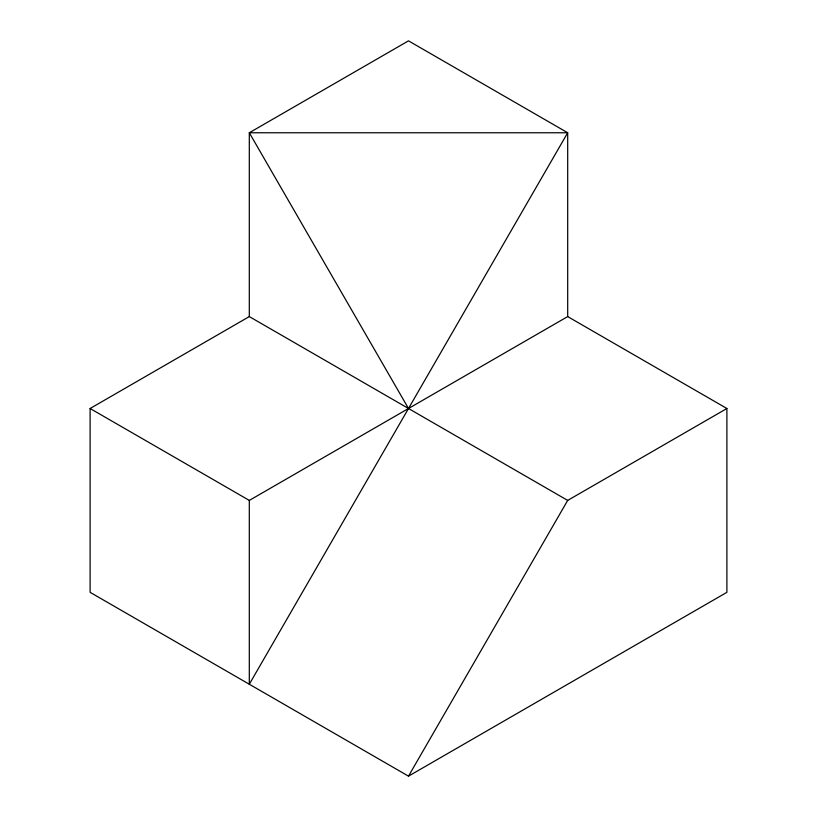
<?xml version="1.0" encoding="UTF-8"?>
<svg xmlns="http://www.w3.org/2000/svg" width="817" height="817" viewBox="0 0 817 817"><rect width="100%" height="100%" fill="white"/><g stroke="black" fill="none" stroke-linecap="round" stroke-linejoin="round"><path stroke-width="1.23" d="M408.5 776.15L567.692 500.413L726.895 408.5L726.895 592.325L408.5 776.15L90.105 592.325L90.105 408.5L249.308 316.587L567.692 500.413M90.105 408.5L249.308 500.413L567.692 316.587L726.895 408.5M408.5 408.5L249.308 132.762L408.5 40.85L567.692 132.762L567.692 316.587M249.308 316.587L249.308 132.762L567.692 132.762L249.308 684.237L249.308 500.413"/></g></svg>
